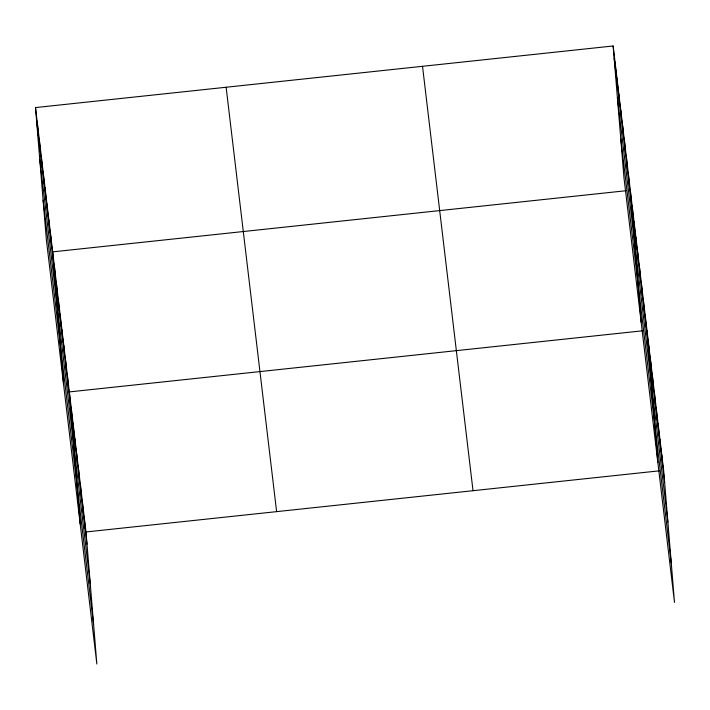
<?xml version="1.0" encoding="UTF-8"?>
<svg xmlns="http://www.w3.org/2000/svg" width="710" height="710" viewBox="0 0 710 710"><rect width="100%" height="100%" fill="white"/><g stroke="black" fill="none" stroke-linecap="round" stroke-linejoin="round"><path stroke-width="1.06" d="M35.5 107.574L85.999 531.959L96.853 664.019L46.354 239.625L35.5 107.574L613.147 45.981L663.646 470.375L674.5 602.426L624.001 178.041L613.147 45.981M626.078 190.724L52.664 251.864L63.527 383.915M642.745 330.78L69.332 391.911L80.186 523.971M85.999 531.959L659.404 470.828M614.15 58.202L664.649 482.587M617.407 97.749L667.897 522.134M620.753 138.494L671.252 562.879M422.521 66.305L473.02 490.699M226.126 87.25L276.616 511.635M36.503 119.786L87.002 544.179M39.76 159.333L90.25 583.726M43.106 200.078L93.596 624.472M661.791 454.808L662.794 467.029M659.936 439.25L660.948 451.462M658.09 423.692L659.093 435.904M656.235 408.126L657.238 420.347M654.389 392.568L655.392 404.78M652.534 377.01L653.537 389.222M650.679 361.443L651.691 373.664M648.833 345.885L649.836 358.097M646.979 330.327L657.833 462.379M645.133 314.761L646.135 326.982M643.278 299.203L644.281 311.415M641.423 283.645L642.426 295.857M639.577 268.078L640.58 280.299M637.722 252.52L638.725 264.732M635.867 236.962L636.879 249.174M634.021 221.396L635.024 233.617M632.166 205.838L633.169 218.05M630.32 190.28L641.174 322.331M628.412 174.243L629.415 186.455M626.504 158.215L627.507 170.427M624.596 142.177L625.599 154.398M622.688 126.149L623.691 138.361M620.78 110.112L621.783 122.333M618.871 94.084L619.874 106.296M616.963 78.047L617.966 90.268M615.055 62.018L616.058 74.23M84.144 516.401L85.147 528.613M82.289 500.843L83.292 513.055M80.443 485.276L81.446 497.497M78.588 469.718L79.591 481.93M76.733 454.16L77.745 466.372M74.887 438.594L75.89 450.814M73.032 423.036L74.035 435.248M71.186 407.478L72.189 419.69M67.477 376.353L68.488 388.565M65.631 360.795L66.633 373.007M63.776 345.229L64.779 357.45M61.93 329.671L62.933 341.883M60.075 314.113L61.078 326.325M58.22 298.546L59.223 310.767M56.374 282.988L57.377 295.2M54.519 267.421L55.522 279.642M50.765 235.835L51.768 248.047M48.857 219.798L49.86 232.019M46.949 203.77L47.952 215.982M45.041 187.733L46.044 199.954M43.133 171.705L44.135 183.917M41.224 155.667L42.227 167.888M39.316 139.639L40.319 151.851M37.408 123.602L38.411 135.823"/></g></svg>
